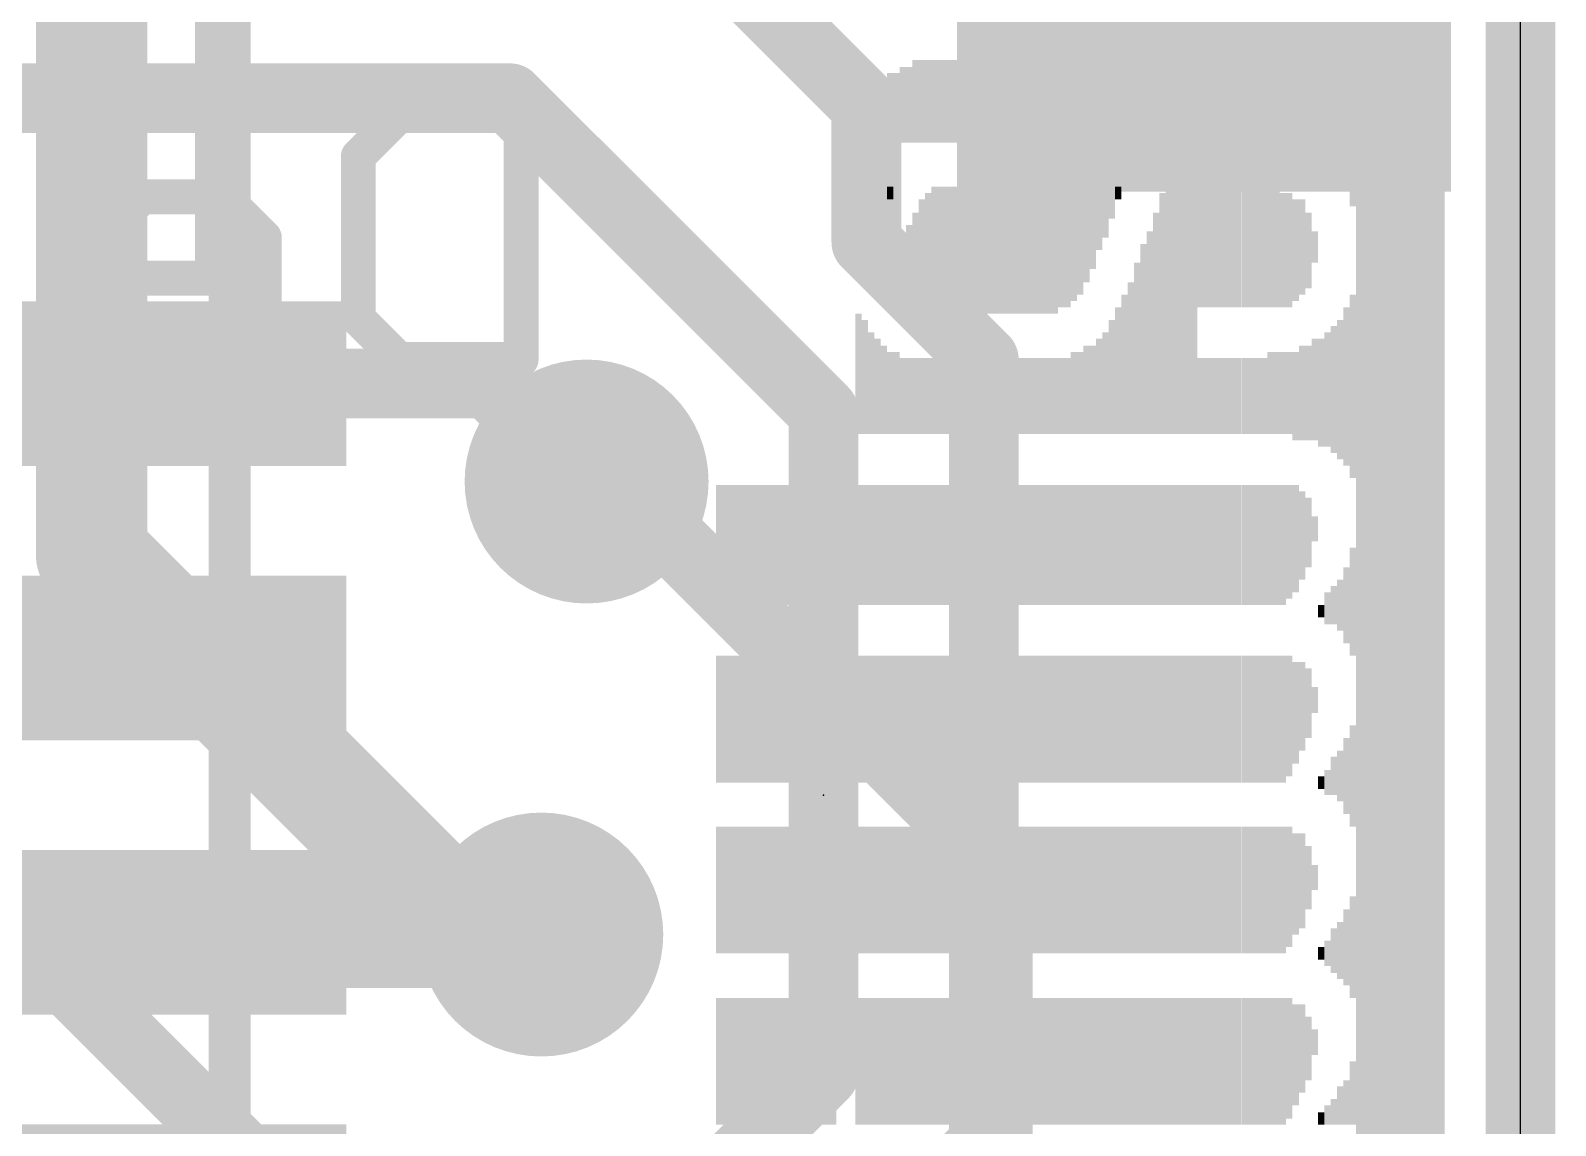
# Model space of a CAD drawing. Extents: x -0.1 to 25.5, y -0.1 to 17.9.
# Drawn here: x 19.97 to 25.53, y 7.69 to 11.68 of the extents above; entities that cross this region are included whole.
import ezdxf

# ---------------------------------------------------------------- set-up
doc = ezdxf.new("R2010")
doc.units = 0
for name, color, linetype in [('1', 12, 'CONTINUOUS'), ('16', 5, 'CONTINUOUS'), ('18', 110, 'CONTINUOUS'), ('20', 53, 'CONTINUOUS'), ('21', 40, 'CONTINUOUS'), ('22', 6, 'CONTINUOUS'), ('23', 40, 'CONTINUOUS'), ('51', 253, 'CONTINUOUS')]:
    doc.layers.add(name, color=color, linetype=linetype)

# ---------------------------------------------------------------- blocks, each defined once
blk = doc.blocks.new('RECT')
blk.add_solid([(-0.5, -0.5), (0.5, -0.5), (-0.5, 0.5), (0.5, 0.5)])
blk = doc.blocks.new('ROUNDV')
at = {"const_width": 0.5}
blk.add_lwpolyline([(0, -0.25, 1), (0, 0.25, 1), (0, -0.25)], format="xyb", dxfattribs=at)

msp = doc.modelspace()

# ---------------------------------------------------------------- linework, layer by layer
at = {"layer": '1'}
for points, const_width in [([(25.4, 17.78), (25.4, 0)], 0.254), ([(20.193, 14.224), (23.0158, 11.4012)], 0.254), ([(18.034, 11.43), (21.717, 11.43)], 0.254), ([(21.717, 11.43), (22.86, 10.287)], 0.254), ([(23.0158, 11.4012), (23.0158, 10.9048)], 0.254), ([(23.0158, 10.9048), (23.4442, 10.4764)], 0.254), ([(23.4442, 10.4764), (23.4442, 7.62)], 0.254), ([(20.346, 10.39), (18.762, 10.39)], 0.254), ([(20.346, 10.39), (21.6394, 10.39)], 0.254), ([(21.6394, 10.39), (21.9964, 10.033)], 0.254), ([(22.86, 10.287), (22.86, 7.874)], 0.254), ([(20.346, 9.39), (18.407, 9.39)], 0.254), ([(20.346, 8.39), (21.8233, 8.39)], 0.4064), ([(21.8233, 8.39), (21.8313, 8.382)], 0.4064), ([(22.86, 7.874), (20.32, 5.334)], 0.254), ([(23.4442, 7.62), (19.05, 3.2258)], 0.254)]:
    msp.add_lwpolyline(points, dxfattribs=dict(at, const_width=const_width))
for points, const_width in [([(21.7619, 11.4749, 1), (21.6721, 11.3851)], 0.127), ([(21.717, 11.3665, 1), (21.717, 11.4935)], 0.127), ([(23.0793, 11.4012, 1), (22.9523, 11.4012)], 0.127), ([(22.9709, 11.3563, 1), (23.0607, 11.4461)], 0.127), ([(23.0607, 10.9497, 1), (22.9709, 10.8599)], 0.127), ([(22.9523, 10.9048, 1), (23.0793, 10.9048)], 0.127), ([(23.5077, 10.4764, 1), (23.3807, 10.4764)], 0.127), ([(23.3993, 10.4315, 1), (23.4891, 10.5213)], 0.127), ([(20.346, 10.4535, 1), (20.346, 10.3265)], 0.127), ([(20.346, 10.3265, 1), (20.346, 10.4535)], 0.127), ([(21.6843, 10.4349, 1), (21.5945, 10.3451)], 0.127), ([(21.6394, 10.3265, 1), (21.6394, 10.4535)], 0.127), ([(22.9235, 10.287, 1), (22.7965, 10.287)], 0.127), ([(22.8151, 10.2421, 1), (22.9049, 10.3319)], 0.127), ([(21.9515, 9.9881, 1), (22.0413, 10.0779)], 0.127), ([(20.346, 9.3265, 1), (20.346, 9.4535)], 0.127), ([(20.346, 8.4916, 1), (20.346, 8.2884)], 0.2032), ([(21.8951, 8.4618, 1), (21.7515, 8.3182)], 0.2032), ([(21.8233, 8.2884, 1), (21.8233, 8.4916)], 0.2032), ([(21.7595, 8.3102, 1), (21.9031, 8.4538)], 0.2032), ([(22.9049, 7.8291, 1), (22.8151, 7.9189)], 0.127), ([(22.7965, 7.874, 1), (22.9235, 7.874)], 0.127), ([(23.4891, 7.5751, 1), (23.3993, 7.6649)], 0.127)]:
    msp.add_lwpolyline(points, format="xyb", dxfattribs=dict(at, const_width=const_width))
at = {"layer": '16'}
for points, const_width in [([(25.4, 17.78), (25.4, 0)], 0.254), ([(20.193, 9.7663), (20.193, 12.573)], 0.4064), ([(21.59, 6.731), (17.78, 10.541)], 0.254), ([(22.0472, 10.0838), (21.9964, 10.033)], 0.254), ([(23.495, 8.636), (22.0472, 10.0838)], 0.254), ([(21.5773, 8.382), (20.193, 9.7663)], 0.4064), ([(23.495, 2.032), (23.495, 8.636)], 0.254), ([(21.8313, 8.382), (21.5773, 8.382)], 0.4064)]:
    msp.add_lwpolyline(points, dxfattribs=dict(at, const_width=const_width))
for points, const_width in [([(22.0921, 10.1287, 1), (22.0023, 10.0389)], 0.127), ([(22.0921, 10.0389, 1), (22.0023, 10.1287)], 0.127), ([(21.9515, 10.0779, 1), (22.0413, 9.9881)], 0.127), ([(20.2648, 9.8381, 1), (20.1212, 9.6945)], 0.2032), ([(20.0914, 9.7663, 1), (20.2946, 9.7663)], 0.2032), ([(23.5585, 8.636, 1), (23.4315, 8.636)], 0.127), ([(23.4501, 8.5911, 1), (23.5399, 8.6809)], 0.127), ([(21.5773, 8.4836, 1), (21.5773, 8.2804)], 0.2032), ([(21.8313, 8.2804, 1), (21.8313, 8.4836)], 0.2032), ([(21.5055, 8.3102, 1), (21.6491, 8.4538)], 0.2032)]:
    msp.add_lwpolyline(points, format="xyb", dxfattribs=dict(at, const_width=const_width))
at = {"layer": '20'}
msp.add_line((25.4, 2.54), (25.4, 15.24), dxfattribs=at)
at = {"layer": '21', "const_width": 0.1524}
for points in [[(20.646, 10.79), (20.646, 11.99)], [(24.946, 6.79), (24.946, 10.99)]]:
    msp.add_lwpolyline(points, dxfattribs=at)
at = {"layer": '21', "const_width": 0.0762}
for points in [[(24.9841, 10.99, 1), (24.9079, 10.99)], [(20.6079, 10.79, 1), (20.6841, 10.79)]]:
    msp.add_lwpolyline(points, format="xyb", dxfattribs=at)
at = {"layer": '22', "const_width": 0.127}
for points in [[(21.1646, 11.219), (21.3129, 11.3673)], [(21.3129, 11.3673), (21.7578, 11.3673)], [(21.7578, 11.3673), (21.7578, 10.4775)], [(21.1646, 10.6258), (21.1646, 11.219)], [(20.3774, 11.0707), (20.2291, 10.9224)], [(20.674, 11.0707), (20.3774, 11.0707)], [(20.8223, 10.9224), (20.674, 11.0707)], [(20.2291, 10.9224), (20.2291, 10.7741)], [(20.8223, 10.6258), (20.8223, 10.9224)], [(20.2291, 10.7741), (20.8223, 10.7741)], [(20.674, 10.4775), (20.8223, 10.6258)], [(21.3129, 10.4775), (21.1646, 10.6258)], [(20.3774, 10.4775), (20.674, 10.4775)], [(21.7578, 10.4775), (21.3129, 10.4775)]]:
    msp.add_lwpolyline(points, dxfattribs=at)
at = {"layer": '22', "const_width": 0.0635}
for points in [[(21.3129, 11.399, 1), (21.3129, 11.3355)], [(21.3354, 11.3448, 1), (21.2905, 11.3897)], [(21.7896, 11.3673, 1), (21.7261, 11.3673)], [(21.7578, 11.3355, 1), (21.7578, 11.399)], [(21.1964, 11.219, 1), (21.1329, 11.219)], [(21.1422, 11.2414, 1), (21.1871, 11.1965)], [(20.3774, 11.1024, 1), (20.3774, 11.0389)], [(20.3999, 11.0482, 1), (20.355, 11.0931)], [(20.6965, 11.0931, 1), (20.6516, 11.0482)], [(20.674, 11.0389, 1), (20.674, 11.1024)], [(20.2609, 10.9224, 1), (20.1974, 10.9224)], [(20.2067, 10.9448, 1), (20.2516, 10.8999)], [(20.854, 10.9224, 1), (20.7905, 10.9224)], [(20.7998, 10.8999, 1), (20.8447, 10.9448)], [(20.2291, 10.8058, 1), (20.2291, 10.7423)], [(20.8223, 10.7423, 1), (20.8223, 10.8058)], [(20.1974, 10.7741, 1), (20.2609, 10.7741)], [(20.8447, 10.6033, 1), (20.7998, 10.6482)], [(21.1871, 10.6482, 1), (21.1422, 10.6033)], [(20.7905, 10.6258, 1), (20.854, 10.6258)], [(21.1329, 10.6258, 1), (21.1964, 10.6258)], [(20.3774, 10.5093, 1), (20.3774, 10.4458)], [(20.6516, 10.5, 1), (20.6965, 10.455)], [(20.674, 10.4458, 1), (20.674, 10.5093)], [(21.3129, 10.5093, 1), (21.3129, 10.4458)], [(21.2905, 10.455, 1), (21.3354, 10.5)], [(21.7261, 10.4775, 1), (21.7896, 10.4775)], [(21.7578, 10.4458, 1), (21.7578, 10.5093)]]:
    msp.add_lwpolyline(points, format="xyb", dxfattribs=at)
at = {"layer": '23'}
msp.add_point((22.86, 8.89), dxfattribs=at)
at = {"layer": '51', "const_width": 0.1524}
for points in [[(20.696, 5.89), (20.696, 11.99)], [(24.946, 11.99), (24.946, 5.89)]]:
    msp.add_lwpolyline(points, dxfattribs=at)

# ---------------------------------------------------------------- block references
at = {"layer": '1', "rotation": 180}
for p, xscale, yscale in [((24.246, 11.69), 1.8, 1.2), ((20.346, 10.39), 1.55, 0.6), ((20.346, 9.39), 1.55, 0.6), ((20.346, 8.39), 1.55, 0.6), ((20.346, 7.39), 1.55, 0.6)]:
    msp.add_blockref('RECT', p, dxfattribs=dict(at, xscale=xscale, yscale=yscale))
at = {"layer": '18', "xscale": 0.889, "yscale": 0.889}
for p in [(21.9964, 10.033), (21.9964, 10.033), (21.8313, 8.382), (21.8313, 8.382)]:
    msp.add_blockref('ROUNDV', p, dxfattribs=at)
at = {"layer": '22', "rotation": 90}
for p, xscale, yscale in [((23.1949, 11.4186), 0.3023, 0.0231), ((23.218, 11.4186), 0.3023, 0.0231), ((23.241, 11.4186), 0.3023, 0.0229), ((23.264, 11.4186), 0.3023, 0.0231), ((23.2871, 11.4186), 0.3023, 0.0231), ((23.3102, 11.4186), 0.3023, 0.0231), ((23.3333, 11.4186), 0.3023, 0.0231), ((23.3564, 11.4186), 0.3023, 0.0231), ((23.3796, 11.4186), 0.3023, 0.0231), ((23.4027, 11.4186), 0.3023, 0.0231), ((23.4258, 11.4186), 0.3023, 0.0231), ((23.4489, 11.4186), 0.3023, 0.0231), ((23.472, 11.4186), 0.3023, 0.0231), ((23.495, 11.4186), 0.3023, 0.0229), ((23.518, 11.4186), 0.3023, 0.0231), ((23.5411, 11.4186), 0.3023, 0.0231), ((23.5642, 11.4186), 0.3023, 0.0231), ((23.5873, 11.4186), 0.3023, 0.0231), ((23.6104, 11.4186), 0.3023, 0.0231), ((23.6336, 11.4186), 0.3023, 0.0231), ((23.6567, 11.4186), 0.3023, 0.0231), ((23.6798, 11.4186), 0.3023, 0.0231), ((23.7029, 11.4186), 0.3023, 0.0231), ((23.726, 11.4186), 0.3023, 0.0231), ((23.749, 11.4186), 0.3023, 0.0229), ((23.772, 11.4186), 0.3023, 0.0231), ((23.7951, 11.4186), 0.3023, 0.0231), ((23.8182, 11.4186), 0.3023, 0.0231), ((23.8413, 11.4186), 0.3023, 0.0231), ((23.8644, 11.4186), 0.3023, 0.0231), ((23.8876, 11.4186), 0.3023, 0.0231), ((23.9107, 11.4186), 0.3023, 0.0231), ((23.9338, 11.4186), 0.3023, 0.0231), ((23.9569, 11.4186), 0.3023, 0.0231), ((23.98, 11.4186), 0.3023, 0.0231), ((24.003, 11.4186), 0.3023, 0.0229), ((24.026, 11.4186), 0.3023, 0.0231), ((24.0491, 11.4186), 0.3023, 0.0231), ((24.0722, 11.4186), 0.3023, 0.0231), ((24.0953, 11.4186), 0.3023, 0.0231), ((24.1184, 11.4186), 0.3023, 0.0231), ((24.1416, 11.4186), 0.3023, 0.0231), ((24.1647, 11.4186), 0.3023, 0.0231), ((24.1878, 11.4186), 0.3023, 0.0231), ((24.2109, 11.4186), 0.3023, 0.0231), ((24.234, 11.4186), 0.3023, 0.0231), ((24.257, 11.4186), 0.3023, 0.0229), ((24.28, 11.4186), 0.3023, 0.0231), ((24.3031, 11.4186), 0.3023, 0.0231), ((24.3262, 11.4186), 0.3023, 0.0231), ((24.3493, 11.4186), 0.3023, 0.0231), ((24.3724, 11.4186), 0.3023, 0.0231), ((24.3956, 11.4186), 0.3023, 0.0231), ((24.4187, 11.4186), 0.3023, 0.0231), ((24.4418, 11.4186), 0.3023, 0.0231), ((24.4649, 11.4186), 0.3023, 0.0231), ((24.488, 11.4186), 0.3023, 0.0231), ((24.511, 11.4186), 0.3023, 0.0229), ((24.534, 11.4186), 0.3023, 0.0231), ((24.5571, 11.4071), 0.3251, 0.0231), ((24.5802, 11.4071), 0.3251, 0.0231), ((24.6033, 11.4071), 0.3251, 0.0231), ((24.6264, 11.3957), 0.348, 0.0231), ((24.6496, 11.3957), 0.348, 0.0231), ((24.6727, 11.3843), 0.3708, 0.0231), ((24.6958, 11.3843), 0.3708, 0.0231), ((24.7189, 11.3728), 0.3937, 0.0231), ((24.742, 11.35), 0.4394, 0.0231), ((24.765, 11.3386), 0.4623, 0.0229), ((24.788, 11.303), 0.5334, 0.0231), ((24.8111, 8.81), 5.5194, 0.0231), ((24.8342, 8.81), 5.5194, 0.0231), ((24.8573, 8.81), 5.5194, 0.0231), ((24.8804, 8.81), 5.5194, 0.0231), ((24.9036, 8.81), 5.5194, 0.0231), ((23.1024, 11.3944), 0.254, 0.0231), ((23.1256, 11.3944), 0.254, 0.0231), ((23.1487, 11.4059), 0.2769, 0.0231), ((23.1718, 11.4059), 0.2769, 0.0231), ((24.9267, 8.7973), 5.494, 0.0231), ((24.9498, 8.7973), 5.494, 0.0231), ((24.9729, 8.7859), 5.4712, 0.0231), ((24.996, 8.7859), 5.4712, 0.0231), ((23.0331, 11.3602), 0.1854, 0.0231), ((23.0562, 11.3716), 0.2083, 0.0231), ((23.0793, 11.383), 0.2311, 0.0231), ((25.019, 8.7744), 5.4483, 0.0229), ((25.042, 8.763), 5.4254, 0.0231), ((25.0651, 8.7516), 5.4026, 0.0231), ((23.01, 11.3373), 0.1397, 0.0231), ((25.0882, 8.7287), 5.3569, 0.0231), ((22.987, 11.303), 0.0711, 0.0229), ((25.1113, 8.6944), 5.2883, 0.0231), ((22.987, 10.9919), 0.2311, 0.0229), ((23.01, 11.0033), 0.2083, 0.0231), ((23.0331, 11.0261), 0.1626, 0.0231), ((23.0562, 11.049), 0.1168, 0.0231), ((23.0793, 11.0604), 0.094, 0.0231), ((23.1024, 11.0846), 0.0457, 0.0231), ((23.218, 10.8649), 0.3937, 0.0231), ((23.241, 10.8649), 0.4394, 0.0229), ((23.264, 10.8763), 0.4623, 0.0231), ((23.2871, 10.8763), 0.4623, 0.0231), ((23.3102, 10.8763), 0.4623, 0.0231), ((23.3333, 10.8763), 0.4623, 0.0231), ((23.3564, 10.8763), 0.4623, 0.0231), ((23.3796, 10.8763), 0.4623, 0.0231), ((23.4027, 10.8763), 0.4623, 0.0231), ((23.4258, 10.8763), 0.4623, 0.0231), ((23.4489, 10.8763), 0.4623, 0.0231), ((23.472, 10.8763), 0.4623, 0.0231), ((23.495, 10.8763), 0.4623, 0.0229), ((23.518, 10.8763), 0.4623, 0.0231), ((23.5411, 10.8763), 0.4623, 0.0231), ((23.5642, 10.8763), 0.4623, 0.0231), ((23.5873, 10.8763), 0.4623, 0.0231), ((23.6104, 10.8763), 0.4623, 0.0231), ((23.6336, 10.8763), 0.4623, 0.0231), ((23.6567, 10.8763), 0.4623, 0.0231), ((23.6798, 10.8763), 0.4623, 0.0231), ((23.7029, 10.8763), 0.4623, 0.0231), ((23.726, 10.8877), 0.4394, 0.0231), ((23.749, 10.8877), 0.4394, 0.0229), ((23.772, 10.8991), 0.4166, 0.0231), ((23.7951, 10.9106), 0.3937, 0.0231), ((23.8182, 10.9334), 0.348, 0.0231), ((23.8413, 10.9576), 0.2997, 0.0231), ((23.8644, 10.9919), 0.2311, 0.0231), ((23.8876, 11.0147), 0.1854, 0.0231), ((23.9107, 11.049), 0.1168, 0.0231), ((23.9338, 11.0846), 0.0457, 0.0231), ((24.0953, 10.6451), 0.8788, 0.0231), ((24.1184, 10.6566), 0.9017, 0.0231), ((24.1416, 10.6566), 0.9017, 0.0231), ((24.1647, 10.6566), 0.9017, 0.0231), ((24.1878, 10.6566), 0.9017, 0.0231), ((24.2109, 10.6566), 0.9017, 0.0231), ((24.234, 10.8877), 0.4394, 0.0231), ((24.257, 10.8877), 0.4394, 0.0229), ((24.28, 10.8877), 0.4394, 0.0231), ((24.3031, 10.8877), 0.4394, 0.0231), ((24.3262, 10.8877), 0.4394, 0.0231), ((24.3493, 10.8877), 0.4394, 0.0231), ((24.3724, 10.8877), 0.4394, 0.0231), ((24.3956, 10.8877), 0.4394, 0.0231), ((24.4187, 10.8877), 0.4394, 0.0231), ((24.4418, 10.8877), 0.4394, 0.0231), ((24.4649, 10.8877), 0.4394, 0.0231), ((24.488, 10.8877), 0.4394, 0.0231), ((24.511, 10.8877), 0.4394, 0.0229), ((24.534, 10.8763), 0.4166, 0.0231), ((24.5571, 10.8763), 0.4166, 0.0231), ((24.5802, 10.8763), 0.3708, 0.0231), ((24.6033, 10.8877), 0.348, 0.0231), ((23.1949, 10.8407), 0.3454, 0.0231), ((24.0722, 10.6096), 0.8077, 0.0231), ((24.6264, 10.875), 0.2769, 0.0231), ((23.1718, 10.8293), 0.2769, 0.0231), ((24.026, 10.5524), 0.6934, 0.0231), ((24.0491, 10.5753), 0.7391, 0.0231), ((24.6496, 10.8877), 0.1143, 0.0231), ((23.1487, 10.8179), 0.1168, 0.0231), ((24.003, 10.5181), 0.6248, 0.0229), ((23.98, 10.4826), 0.5537, 0.0231), ((23.9569, 10.4597), 0.508, 0.0231), ((24.788, 10.3797), 0.668, 0.0231), ((22.987, 10.4254), 0.4394, 0.0229), ((23.01, 10.414), 0.4166, 0.0231), ((23.9107, 10.414), 0.4166, 0.0231), ((23.9338, 10.4369), 0.4623, 0.0231), ((24.742, 10.3683), 0.508, 0.0231), ((24.765, 10.3797), 0.5766, 0.0229), ((23.0331, 10.3911), 0.3708, 0.0231), ((23.8876, 10.3911), 0.3708, 0.0231), ((24.6958, 10.3683), 0.4166, 0.0231), ((24.7189, 10.3683), 0.4623, 0.0231), ((23.0562, 10.3797), 0.348, 0.0231), ((23.0793, 10.367), 0.3226, 0.0231), ((23.1024, 10.3556), 0.2997, 0.0231), ((23.1256, 10.3556), 0.2997, 0.0231), ((23.772, 10.3556), 0.2997, 0.0231), ((23.7951, 10.3556), 0.2997, 0.0231), ((23.8182, 10.367), 0.3226, 0.0231), ((23.8413, 10.367), 0.3226, 0.0231), ((23.8644, 10.3797), 0.348, 0.0231), ((24.488, 10.3556), 0.2997, 0.0231), ((24.511, 10.3556), 0.2997, 0.0229), ((24.534, 10.3556), 0.2997, 0.0231), ((24.5571, 10.3556), 0.2997, 0.0231), ((24.5802, 10.3442), 0.3226, 0.0231), ((24.6033, 10.3556), 0.3454, 0.0231), ((24.6264, 10.3556), 0.3454, 0.0231), ((24.6496, 10.3683), 0.3708, 0.0231), ((24.6727, 10.3568), 0.3937, 0.0231), ((23.1487, 10.3442), 0.2769, 0.0231), ((23.1718, 10.3442), 0.2769, 0.0231), ((23.1949, 10.3442), 0.2769, 0.0231), ((23.218, 10.3442), 0.2769, 0.0231), ((23.241, 10.3442), 0.2769, 0.0229), ((23.264, 10.3442), 0.2769, 0.0231), ((23.2871, 10.3442), 0.2769, 0.0231), ((23.3102, 10.3442), 0.2769, 0.0231), ((23.3333, 10.3442), 0.2769, 0.0231), ((23.3564, 10.3442), 0.2769, 0.0231), ((23.3796, 10.3442), 0.2769, 0.0231), ((23.4027, 10.3442), 0.2769, 0.0231), ((23.4258, 10.3442), 0.2769, 0.0231), ((23.4489, 10.3442), 0.2769, 0.0231), ((23.472, 10.3442), 0.2769, 0.0231), ((23.495, 10.3442), 0.2769, 0.0229), ((23.518, 10.3442), 0.2769, 0.0231), ((23.5411, 10.3442), 0.2769, 0.0231), ((23.5642, 10.3442), 0.2769, 0.0231), ((23.5873, 10.3442), 0.2769, 0.0231), ((23.6104, 10.3442), 0.2769, 0.0231), ((23.6336, 10.3442), 0.2769, 0.0231), ((23.6567, 10.3442), 0.2769, 0.0231), ((23.6798, 10.3442), 0.2769, 0.0231), ((23.7029, 10.3442), 0.2769, 0.0231), ((23.726, 10.3442), 0.2769, 0.0231), ((23.749, 10.3442), 0.2769, 0.0229), ((24.234, 10.3442), 0.2769, 0.0231), ((24.257, 10.3442), 0.2769, 0.0229), ((24.28, 10.3442), 0.2769, 0.0231), ((24.3031, 10.3442), 0.2769, 0.0231), ((24.3262, 10.3442), 0.2769, 0.0231), ((24.3493, 10.3442), 0.2769, 0.0231), ((24.3724, 10.3442), 0.2769, 0.0231), ((24.3956, 10.3442), 0.2769, 0.0231), ((24.4187, 10.3442), 0.2769, 0.0231), ((24.4418, 10.3442), 0.2769, 0.0231), ((24.4649, 10.3442), 0.2769, 0.0231), ((22.479, 9.8019), 0.4369, 0.0229), ((22.502, 9.8019), 0.4369, 0.0231), ((22.5251, 9.8019), 0.4369, 0.0231), ((22.5482, 9.8019), 0.4369, 0.0231), ((22.5713, 9.8019), 0.4369, 0.0231), ((22.5944, 9.8019), 0.4369, 0.0231), ((22.6176, 9.8019), 0.4369, 0.0231), ((22.6407, 9.8019), 0.4369, 0.0231), ((22.6638, 9.8019), 0.4369, 0.0231), ((22.6869, 9.8019), 0.4369, 0.0231), ((22.71, 9.8019), 0.4369, 0.0231), ((22.733, 9.8019), 0.4369, 0.0229), ((22.756, 9.8019), 0.4369, 0.0231), ((22.7791, 9.8019), 0.4369, 0.0231), ((22.8022, 9.8019), 0.4369, 0.0231), ((22.8253, 9.8019), 0.4369, 0.0231), ((22.8484, 9.8019), 0.4369, 0.0231), ((22.8716, 9.8019), 0.4369, 0.0231), ((22.8947, 9.8019), 0.4369, 0.0231), ((22.987, 9.8019), 0.4369, 0.0229), ((23.01, 9.8019), 0.4369, 0.0231), ((23.0331, 9.8019), 0.4369, 0.0231), ((23.0562, 9.8019), 0.4369, 0.0231), ((23.0793, 9.8019), 0.4369, 0.0231), ((23.1024, 9.8019), 0.4369, 0.0231), ((23.1256, 9.8019), 0.4369, 0.0231), ((23.1487, 9.8019), 0.4369, 0.0231), ((23.1718, 9.8019), 0.4369, 0.0231), ((23.1949, 9.8019), 0.4369, 0.0231), ((23.218, 9.8019), 0.4369, 0.0231), ((23.241, 9.8019), 0.4369, 0.0229), ((23.264, 9.8019), 0.4369, 0.0231), ((23.2871, 9.8019), 0.4369, 0.0231), ((23.3102, 9.8019), 0.4369, 0.0231), ((23.3333, 9.8019), 0.4369, 0.0231), ((23.3564, 9.8019), 0.4369, 0.0231), ((23.3796, 9.8019), 0.4369, 0.0231), ((23.4027, 9.8019), 0.4369, 0.0231), ((23.4258, 9.8019), 0.4369, 0.0231), ((23.4489, 9.8019), 0.4369, 0.0231), ((23.472, 9.8019), 0.4369, 0.0231), ((23.495, 9.8019), 0.4369, 0.0229), ((23.518, 9.8019), 0.4369, 0.0231), ((23.5411, 9.8019), 0.4369, 0.0231), ((23.5642, 9.8019), 0.4369, 0.0231), ((23.5873, 9.8019), 0.4369, 0.0231), ((23.6104, 9.8019), 0.4369, 0.0231), ((23.6336, 9.8019), 0.4369, 0.0231), ((23.6567, 9.8019), 0.4369, 0.0231), ((23.6798, 9.8019), 0.4369, 0.0231), ((23.7029, 9.8019), 0.4369, 0.0231), ((23.726, 9.8019), 0.4369, 0.0231), ((23.749, 9.8019), 0.4369, 0.0229), ((23.772, 9.8019), 0.4369, 0.0231), ((23.7951, 9.8019), 0.4369, 0.0231), ((23.8182, 9.8019), 0.4369, 0.0231), ((23.8413, 9.8019), 0.4369, 0.0231), ((23.8644, 9.8019), 0.4369, 0.0231), ((23.8876, 9.8019), 0.4369, 0.0231), ((23.9107, 9.8019), 0.4369, 0.0231), ((23.9338, 9.8019), 0.4369, 0.0231), ((23.9569, 9.8019), 0.4369, 0.0231), ((23.98, 9.8019), 0.4369, 0.0231), ((24.003, 9.8019), 0.4369, 0.0229), ((24.026, 9.8019), 0.4369, 0.0231), ((24.0491, 9.8019), 0.4369, 0.0231), ((24.0722, 9.8019), 0.4369, 0.0231), ((24.0953, 9.8019), 0.4369, 0.0231), ((24.1184, 9.8019), 0.4369, 0.0231), ((24.1416, 9.8019), 0.4369, 0.0231), ((24.1647, 9.8019), 0.4369, 0.0231), ((24.1878, 9.8019), 0.4369, 0.0231), ((24.2109, 9.8019), 0.4369, 0.0231), ((24.234, 9.8019), 0.4369, 0.0231), ((24.257, 9.8019), 0.4369, 0.0229), ((24.28, 9.8019), 0.4369, 0.0231), ((24.3031, 9.8019), 0.4369, 0.0231), ((24.3262, 9.8019), 0.4369, 0.0231), ((24.3493, 9.8019), 0.4369, 0.0231), ((24.3724, 9.8019), 0.4369, 0.0231), ((24.3956, 9.8019), 0.4369, 0.0231), ((24.4187, 9.8019), 0.4369, 0.0231), ((24.4418, 9.8019), 0.4369, 0.0231), ((24.4649, 9.8019), 0.4369, 0.0231), ((24.488, 9.8019), 0.4369, 0.0231), ((24.511, 9.8019), 0.4369, 0.0229), ((24.534, 9.8019), 0.4369, 0.0231), ((24.5571, 9.8133), 0.414, 0.0231), ((24.5802, 9.8247), 0.3912, 0.0231), ((24.6033, 9.8361), 0.3226, 0.0231), ((24.6264, 9.8476), 0.254, 0.0231), ((24.6496, 9.8603), 0.0914, 0.0231), ((24.788, 9.5949), 0.3937, 0.0231), ((24.742, 9.5822), 0.1854, 0.0231), ((24.765, 9.5822), 0.2769, 0.0229), ((24.6958, 9.5707), 0.1168, 0.0231), ((24.7189, 9.5822), 0.1397, 0.0231), ((24.6727, 9.5606), 0.0457, 0.0231), ((22.479, 9.1669), 0.4623, 0.0229), ((22.502, 9.1669), 0.4623, 0.0231), ((22.5251, 9.1669), 0.4623, 0.0231), ((22.5482, 9.1669), 0.4623, 0.0231), ((22.5713, 9.1669), 0.4623, 0.0231), ((22.5944, 9.1669), 0.4623, 0.0231), ((22.6176, 9.1669), 0.4623, 0.0231), ((22.6407, 9.1669), 0.4623, 0.0231), ((22.6638, 9.1669), 0.4623, 0.0231), ((22.6869, 9.1669), 0.4623, 0.0231), ((22.71, 9.1669), 0.4623, 0.0231), ((22.733, 9.1669), 0.4623, 0.0229), ((22.756, 9.1669), 0.4623, 0.0231), ((22.7791, 9.1669), 0.4623, 0.0231), ((22.8022, 9.1669), 0.4623, 0.0231), ((22.8253, 9.1669), 0.4623, 0.0231), ((22.8484, 9.1669), 0.4623, 0.0231), ((22.8716, 9.1669), 0.4623, 0.0231), ((22.8947, 9.1669), 0.4623, 0.0231), ((22.987, 9.1669), 0.4623, 0.0229), ((23.01, 9.1669), 0.4623, 0.0231), ((23.0331, 9.1669), 0.4623, 0.0231), ((23.0562, 9.1669), 0.4623, 0.0231), ((23.0793, 9.1669), 0.4623, 0.0231), ((23.1024, 9.1669), 0.4623, 0.0231), ((23.1256, 9.1669), 0.4623, 0.0231), ((23.1487, 9.1669), 0.4623, 0.0231), ((23.1718, 9.1669), 0.4623, 0.0231), ((23.1949, 9.1669), 0.4623, 0.0231), ((23.218, 9.1669), 0.4623, 0.0231), ((23.241, 9.1669), 0.4623, 0.0229), ((23.264, 9.1669), 0.4623, 0.0231), ((23.2871, 9.1669), 0.4623, 0.0231), ((23.3102, 9.1669), 0.4623, 0.0231), ((23.3333, 9.1669), 0.4623, 0.0231), ((23.3564, 9.1669), 0.4623, 0.0231), ((23.3796, 9.1669), 0.4623, 0.0231), ((23.4027, 9.1669), 0.4623, 0.0231), ((23.4258, 9.1669), 0.4623, 0.0231), ((23.4489, 9.1669), 0.4623, 0.0231), ((23.472, 9.1669), 0.4623, 0.0231), ((23.495, 9.1669), 0.4623, 0.0229), ((23.518, 9.1669), 0.4623, 0.0231), ((23.5411, 9.1669), 0.4623, 0.0231), ((23.5642, 9.1669), 0.4623, 0.0231), ((23.5873, 9.1669), 0.4623, 0.0231), ((23.6104, 9.1669), 0.4623, 0.0231), ((23.6336, 9.1669), 0.4623, 0.0231), ((23.6567, 9.1669), 0.4623, 0.0231), ((23.6798, 9.1669), 0.4623, 0.0231), ((23.7029, 9.1669), 0.4623, 0.0231), ((23.726, 9.1669), 0.4623, 0.0231), ((23.749, 9.1669), 0.4623, 0.0229), ((23.772, 9.1669), 0.4623, 0.0231), ((23.7951, 9.1669), 0.4623, 0.0231), ((23.8182, 9.1669), 0.4623, 0.0231), ((23.8413, 9.1669), 0.4623, 0.0231), ((23.8644, 9.1669), 0.4623, 0.0231), ((23.8876, 9.1669), 0.4623, 0.0231), ((23.9107, 9.1669), 0.4623, 0.0231), ((23.9338, 9.1669), 0.4623, 0.0231), ((23.9569, 9.1669), 0.4623, 0.0231), ((23.98, 9.1669), 0.4623, 0.0231), ((24.003, 9.1669), 0.4623, 0.0229), ((24.026, 9.1669), 0.4623, 0.0231), ((24.0491, 9.1669), 0.4623, 0.0231), ((24.0722, 9.1669), 0.4623, 0.0231), ((24.0953, 9.1669), 0.4623, 0.0231), ((24.1184, 9.1669), 0.4623, 0.0231), ((24.1416, 9.1669), 0.4623, 0.0231), ((24.1647, 9.1669), 0.4623, 0.0231), ((24.1878, 9.1669), 0.4623, 0.0231), ((24.2109, 9.1669), 0.4623, 0.0231), ((24.234, 9.1669), 0.4623, 0.0231), ((24.257, 9.1669), 0.4623, 0.0229), ((24.28, 9.1669), 0.4623, 0.0231), ((24.3031, 9.1669), 0.4623, 0.0231), ((24.3262, 9.1669), 0.4623, 0.0231), ((24.3493, 9.1669), 0.4623, 0.0231), ((24.3724, 9.1669), 0.4623, 0.0231), ((24.3956, 9.1669), 0.4623, 0.0231), ((24.4187, 9.1669), 0.4623, 0.0231), ((24.4418, 9.1669), 0.4623, 0.0231), ((24.4649, 9.1669), 0.4623, 0.0231), ((24.488, 9.1669), 0.4623, 0.0231), ((24.511, 9.1669), 0.4623, 0.0229), ((24.534, 9.1669), 0.4623, 0.0231), ((24.5571, 9.1783), 0.4394, 0.0231), ((24.5802, 9.1897), 0.3708, 0.0231), ((24.6033, 9.2139), 0.3226, 0.0231), ((24.6264, 9.2253), 0.254, 0.0231), ((24.6496, 9.2367), 0.094, 0.0231), ((24.788, 8.9599), 0.3683, 0.0231), ((24.765, 8.9599), 0.2769, 0.0229), ((24.7189, 8.9599), 0.1397, 0.0231), ((24.742, 8.9599), 0.1854, 0.0231), ((24.6727, 8.9357), 0.0457, 0.0231), ((24.6958, 8.9357), 0.0914, 0.0231), ((22.479, 8.5446), 0.4623, 0.0229), ((22.502, 8.5446), 0.4623, 0.0231), ((22.5251, 8.5446), 0.4623, 0.0231), ((22.5482, 8.5446), 0.4623, 0.0231), ((22.5713, 8.5446), 0.4623, 0.0231), ((22.5944, 8.5446), 0.4623, 0.0231), ((22.6176, 8.5446), 0.4623, 0.0231), ((22.6407, 8.5446), 0.4623, 0.0231), ((22.6638, 8.5446), 0.4623, 0.0231), ((22.6869, 8.5446), 0.4623, 0.0231), ((22.71, 8.5446), 0.4623, 0.0231), ((22.733, 8.5446), 0.4623, 0.0229), ((22.756, 8.5446), 0.4623, 0.0231), ((22.7791, 8.5446), 0.4623, 0.0231), ((22.8022, 8.5446), 0.4623, 0.0231), ((22.8253, 8.5446), 0.4623, 0.0231), ((22.8484, 8.5446), 0.4623, 0.0231), ((22.8716, 8.5446), 0.4623, 0.0231), ((22.8947, 8.5446), 0.4623, 0.0231), ((22.987, 8.5446), 0.4623, 0.0229), ((23.01, 8.5446), 0.4623, 0.0231), ((23.0331, 8.5446), 0.4623, 0.0231), ((23.0562, 8.5446), 0.4623, 0.0231), ((23.0793, 8.5446), 0.4623, 0.0231), ((23.1024, 8.5446), 0.4623, 0.0231), ((23.1256, 8.5446), 0.4623, 0.0231), ((23.1487, 8.5446), 0.4623, 0.0231), ((23.1718, 8.5446), 0.4623, 0.0231), ((23.1949, 8.5446), 0.4623, 0.0231), ((23.218, 8.5446), 0.4623, 0.0231), ((23.241, 8.5446), 0.4623, 0.0229), ((23.264, 8.5446), 0.4623, 0.0231), ((23.2871, 8.5446), 0.4623, 0.0231), ((23.3102, 8.5446), 0.4623, 0.0231), ((23.3333, 8.5446), 0.4623, 0.0231), ((23.3564, 8.5446), 0.4623, 0.0231), ((23.3796, 8.5446), 0.4623, 0.0231), ((23.4027, 8.5446), 0.4623, 0.0231), ((23.4258, 8.5446), 0.4623, 0.0231), ((23.4489, 8.5446), 0.4623, 0.0231), ((23.472, 8.5446), 0.4623, 0.0231), ((23.495, 8.5446), 0.4623, 0.0229), ((23.518, 8.5446), 0.4623, 0.0231), ((23.5411, 8.5446), 0.4623, 0.0231), ((23.5642, 8.5446), 0.4623, 0.0231), ((23.5873, 8.5446), 0.4623, 0.0231), ((23.6104, 8.5446), 0.4623, 0.0231), ((23.6336, 8.5446), 0.4623, 0.0231), ((23.6567, 8.5446), 0.4623, 0.0231), ((23.6798, 8.5446), 0.4623, 0.0231), ((23.7029, 8.5446), 0.4623, 0.0231), ((23.726, 8.5446), 0.4623, 0.0231), ((23.749, 8.5446), 0.4623, 0.0229), ((23.772, 8.5446), 0.4623, 0.0231), ((23.7951, 8.5446), 0.4623, 0.0231), ((23.8182, 8.5446), 0.4623, 0.0231), ((23.8413, 8.5446), 0.4623, 0.0231), ((23.8644, 8.5446), 0.4623, 0.0231), ((23.8876, 8.5446), 0.4623, 0.0231), ((23.9107, 8.5446), 0.4623, 0.0231), ((23.9338, 8.5446), 0.4623, 0.0231), ((23.9569, 8.5446), 0.4623, 0.0231), ((23.98, 8.5446), 0.4623, 0.0231), ((24.003, 8.5446), 0.4623, 0.0229), ((24.026, 8.5446), 0.4623, 0.0231), ((24.0491, 8.5446), 0.4623, 0.0231), ((24.0722, 8.5446), 0.4623, 0.0231), ((24.0953, 8.5446), 0.4623, 0.0231), ((24.1184, 8.5446), 0.4623, 0.0231), ((24.1416, 8.5446), 0.4623, 0.0231), ((24.1647, 8.5446), 0.4623, 0.0231), ((24.1878, 8.5446), 0.4623, 0.0231), ((24.2109, 8.5446), 0.4623, 0.0231), ((24.234, 8.5446), 0.4623, 0.0231), ((24.257, 8.5446), 0.4623, 0.0229), ((24.28, 8.5446), 0.4623, 0.0231), ((24.3031, 8.5446), 0.4623, 0.0231), ((24.3262, 8.5446), 0.4623, 0.0231), ((24.3493, 8.5446), 0.4623, 0.0231), ((24.3724, 8.5446), 0.4623, 0.0231), ((24.3956, 8.5446), 0.4623, 0.0231), ((24.4187, 8.5446), 0.4623, 0.0231), ((24.4418, 8.5446), 0.4623, 0.0231), ((24.4649, 8.5446), 0.4623, 0.0231), ((24.488, 8.5446), 0.4623, 0.0231), ((24.511, 8.5446), 0.4623, 0.0229), ((24.534, 8.5446), 0.4623, 0.0231), ((24.5571, 8.556), 0.4394, 0.0231), ((24.5802, 8.5662), 0.3683, 0.0231), ((24.6033, 8.5776), 0.3454, 0.0231), ((24.6264, 8.589), 0.2311, 0.0231), ((24.6496, 8.5903), 0.0914, 0.0231), ((24.788, 8.3363), 0.3708, 0.0231), ((24.765, 8.335), 0.2769, 0.0229), ((24.7189, 8.3236), 0.1626, 0.0231), ((24.742, 8.3236), 0.2083, 0.0231), ((24.6727, 8.3134), 0.0457, 0.0231), ((24.6958, 8.3134), 0.0914, 0.0231), ((22.479, 7.9197), 0.4623, 0.0229), ((22.502, 7.9197), 0.4623, 0.0231), ((22.5251, 7.9197), 0.4623, 0.0231), ((22.5482, 7.9197), 0.4623, 0.0231), ((22.5713, 7.9197), 0.4623, 0.0231), ((22.5944, 7.9197), 0.4623, 0.0231), ((22.6176, 7.9197), 0.4623, 0.0231), ((22.6407, 7.9197), 0.4623, 0.0231), ((22.6638, 7.9197), 0.4623, 0.0231), ((22.6869, 7.9197), 0.4623, 0.0231), ((22.71, 7.9197), 0.4623, 0.0231), ((22.733, 7.9197), 0.4623, 0.0229), ((22.756, 7.9197), 0.4623, 0.0231), ((22.7791, 7.9197), 0.4623, 0.0231), ((22.8022, 7.9197), 0.4623, 0.0231), ((22.8253, 7.9197), 0.4623, 0.0231), ((22.8484, 7.9197), 0.4623, 0.0231), ((22.8716, 7.9197), 0.4623, 0.0231), ((22.8947, 7.9197), 0.4623, 0.0231), ((22.987, 7.9197), 0.4623, 0.0229), ((23.01, 7.9197), 0.4623, 0.0231), ((23.0331, 7.9197), 0.4623, 0.0231), ((23.0562, 7.9197), 0.4623, 0.0231), ((23.0793, 7.9197), 0.4623, 0.0231), ((23.1024, 7.9197), 0.4623, 0.0231), ((23.1256, 7.9197), 0.4623, 0.0231), ((23.1487, 7.9197), 0.4623, 0.0231), ((23.1718, 7.9197), 0.4623, 0.0231), ((23.1949, 7.9197), 0.4623, 0.0231), ((23.218, 7.9197), 0.4623, 0.0231), ((23.241, 7.9197), 0.4623, 0.0229), ((23.264, 7.9197), 0.4623, 0.0231), ((23.2871, 7.9197), 0.4623, 0.0231), ((23.3102, 7.9197), 0.4623, 0.0231), ((23.3333, 7.9197), 0.4623, 0.0231), ((23.3564, 7.9197), 0.4623, 0.0231), ((23.3796, 7.9197), 0.4623, 0.0231), ((23.4027, 7.9197), 0.4623, 0.0231), ((23.4258, 7.9197), 0.4623, 0.0231), ((23.4489, 7.9197), 0.4623, 0.0231), ((23.472, 7.9197), 0.4623, 0.0231), ((23.495, 7.9197), 0.4623, 0.0229), ((23.518, 7.9197), 0.4623, 0.0231), ((23.5411, 7.9197), 0.4623, 0.0231), ((23.5642, 7.9197), 0.4623, 0.0231), ((23.5873, 7.9197), 0.4623, 0.0231), ((23.6104, 7.9197), 0.4623, 0.0231), ((23.6336, 7.9197), 0.4623, 0.0231), ((23.6567, 7.9197), 0.4623, 0.0231), ((23.6798, 7.9197), 0.4623, 0.0231), ((23.7029, 7.9197), 0.4623, 0.0231), ((23.726, 7.9197), 0.4623, 0.0231), ((23.749, 7.9197), 0.4623, 0.0229), ((23.772, 7.9197), 0.4623, 0.0231), ((23.7951, 7.9197), 0.4623, 0.0231), ((23.8182, 7.9197), 0.4623, 0.0231), ((23.8413, 7.9197), 0.4623, 0.0231), ((23.8644, 7.9197), 0.4623, 0.0231), ((23.8876, 7.9197), 0.4623, 0.0231), ((23.9107, 7.9197), 0.4623, 0.0231), ((23.9338, 7.9197), 0.4623, 0.0231), ((23.9569, 7.9197), 0.4623, 0.0231), ((23.98, 7.9197), 0.4623, 0.0231), ((24.003, 7.9197), 0.4623, 0.0229), ((24.026, 7.9197), 0.4623, 0.0231), ((24.0491, 7.9197), 0.4623, 0.0231), ((24.0722, 7.9197), 0.4623, 0.0231), ((24.0953, 7.9197), 0.4623, 0.0231), ((24.1184, 7.9197), 0.4623, 0.0231), ((24.1416, 7.9197), 0.4623, 0.0231), ((24.1647, 7.9197), 0.4623, 0.0231), ((24.1878, 7.9197), 0.4623, 0.0231), ((24.2109, 7.9197), 0.4623, 0.0231), ((24.234, 7.9197), 0.4623, 0.0231), ((24.257, 7.9197), 0.4623, 0.0229), ((24.28, 7.9197), 0.4623, 0.0231), ((24.3031, 7.9197), 0.4623, 0.0231), ((24.3262, 7.9197), 0.4623, 0.0231), ((24.3493, 7.9197), 0.4623, 0.0231), ((24.3724, 7.9197), 0.4623, 0.0231), ((24.3956, 7.9197), 0.4623, 0.0231), ((24.4187, 7.9197), 0.4623, 0.0231), ((24.4418, 7.9197), 0.4623, 0.0231), ((24.4649, 7.9197), 0.4623, 0.0231), ((24.488, 7.9197), 0.4623, 0.0231), ((24.511, 7.9197), 0.4623, 0.0229), ((24.534, 7.9197), 0.4623, 0.0231), ((24.5571, 7.9312), 0.4394, 0.0231), ((24.5802, 7.9439), 0.3683, 0.0231), ((24.6033, 7.9667), 0.3226, 0.0231), ((24.6264, 7.9667), 0.2311, 0.0231), ((24.6496, 7.9896), 0.094, 0.0231), ((24.788, 7.8042), 0.2311, 0.0231), ((24.765, 7.7699), 0.1626, 0.0229), ((24.7189, 7.7356), 0.094, 0.0231), ((24.742, 7.7584), 0.1397, 0.0231), ((24.6727, 7.7114), 0.0457, 0.0231), ((24.6958, 7.7241), 0.0711, 0.0231)]:
    msp.add_blockref('RECT', p, dxfattribs=dict(at, xscale=xscale, yscale=yscale))

doc.saveas('drawing.dxf')
